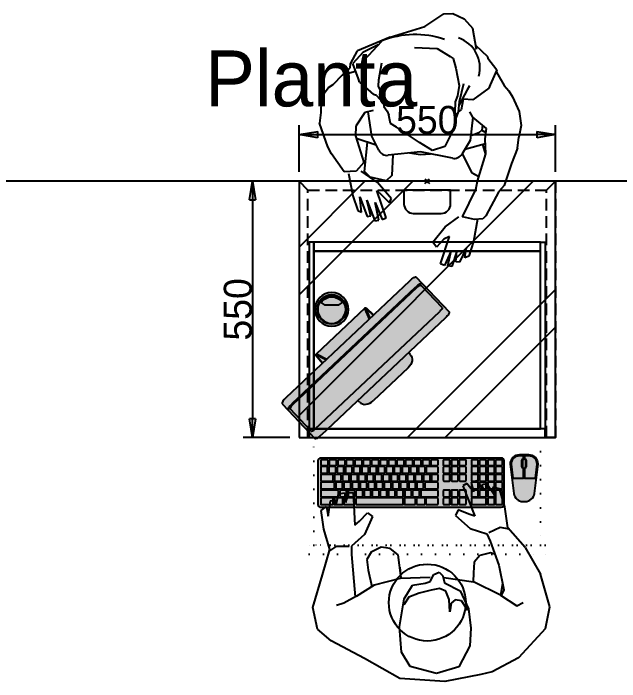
# Model space of a CAD drawing. Header units: millimetres. Extents: x -61063 to 17762, y -100319 to 2880.
# Drawn here: x -1120 to 180, y -50505 to -49071 of the extents above; entities that cross this region are included whole.
import ezdxf

# ---------------------------------------------------------------- set-up
doc = ezdxf.new("R2010")
doc.units = ezdxf.units.MM
doc.header["$PDMODE"] = 35
doc.header["$PDSIZE"] = 5
doc.linetypes.add('Discontinua JB', pattern=[0.75, 0.5, -0.25])
doc.linetypes.add('Puntets JB', pattern=[3, 0, -3])
doc.layers.add('1001 concep color Blau Fosc', color=7, linetype='Continuous', true_color=0x003e84)
for name, color, linetype in [('Arturo', 8, 'Continuous'), ('Clotilde', 8, 'Continuous'), ('Cotas bloques dinámicos PM espacio', 10, 'Continuous'), ('Imac JB', 8, 'Continuous'), ('Impresora Tiket JB', 8, 'Continuous'), ('Linea Capa Color 0000 JB', 7, 'Continuous'), ('Linea Capa Color 0008 Gris JB', 8, 'Continuous'), ('Linea Capa Color 0012 Vermell JB', 12, 'Continuous'), ('Linea Capa Color 0140 Blau Vidre JB', 140, 'Continuous'), ('Linea Capa Color 0202 Lila Parets JB', 202, 'Continuous'), ('Linea Capa Color 0252 Gris Parets JB', 252, 'Continuous'), ('Linea Capa Color 0253 Gris Clar JB', 253, 'Continuous')]:
    doc.layers.add(name, color=color, linetype=linetype)
doc.styles.add('Jordi Ava', font='Avant Garde MEdium BT.ttf')
doc.dimstyles.new('Jordi Ava 2015', dxfattribs={"dimtxt": 60, "dimasz": 40, "dimexe": 20, "dimexo": 20, "dimgap": 0.09, "dimtad": 1, "dimdec": 0, "dimzin": 0, "dimdsep": 46, "dimtxsty": 'Jordi Ava', "dimblk": 'CLOSED', "dimcen": 1.5, "dimclrd": 7, "dimclre": 7, "dimclrt": 256, "dimadec": 0, "dimazin": 0, "dimtfac": 0.05, "dimtdec": 0, "dimtofl": 0, "dimtmove": 0, "dimatfit": 3, "dimldrblk": 'CLOSED', "dimfxl": 90, "dimtolj": 1, "dimtzin": 0, "dimlwd": -1, "dimlwe": -1, "dimarcsym": 0})

# ---------------------------------------------------------------- blocks, each defined once
blk = doc.blocks.new('PM202309291349')
at = {"layer": 'Linea Capa Color 0012 Vermell JB', "ltscale": 50}
blk.add_point((2187.8, -5066.4), dxfattribs=at)
at = {"layer": 'Linea Capa Color 0202 Lila Parets JB', "ltscale": 10}
blk.add_line((7207.8, -5066.4), (639.3, -5066.4), dxfattribs=at)
at = {"layer": '1001 concep color Blau Fosc', "ltscale": 10, "insert": (1711.2, -4785.9), "char_height": 120, "width": 2264.786, "attachment_point": 1, "style": 'Jordi Ava'}
blk.add_mtext('Planta', dxfattribs=at)
blk = doc.blocks.new('_Closed')
at = {"color": 0, "linetype": 'ByBlock', "lineweight": -2}
for p, q in [((-1, 0.167), (0, 0)), ((-1, 0.167), (-1, -0.167)), ((0, 0), (-1, -0.167)), ((0, 0), (-1, 0))]:
    blk.add_line(p, q, dxfattribs=at)
blk = doc.blocks.new('*D4041')
at = {"layer": 'Cotas bloques dinámicos PM espacio', "color": 7, "ltscale": 10, "transparency": 16777216}
for p, q in [((0, 20), (0, 120)), ((550, 20), (550, 120)), ((40, 100), (510, 100))]:
    blk.add_line(p, q, dxfattribs=at)
at = {"layer": 'Defpoints', "color": 0, "ltscale": 10, "transparency": 16777216}
for p in [(550, 100), (0, 0), (550, 0)]:
    blk.add_point(p, dxfattribs=at)
at = {"layer": 'Cotas bloques dinámicos PM espacio', "color": 7, "ltscale": 10, "transparency": 16777216, "xscale": 40, "yscale": 40, "zscale": 40, "rotation": 180}
blk.add_blockref('_Closed', (0, 100), dxfattribs=at)
at = {"layer": 'Cotas bloques dinámicos PM espacio', "color": 7, "ltscale": 10, "transparency": 16777216, "xscale": 40, "yscale": 40, "zscale": 40}
blk.add_blockref('_Closed', (550, 100), dxfattribs=at)
at = {"layer": 'Cotas bloques dinámicos PM espacio', "ltscale": 10, "transparency": 16777216, "insert": (275, 131.2), "char_height": 60, "attachment_point": 5, "style": 'Jordi Ava'}
blk.add_mtext('\\A1;550', dxfattribs=at)
blk = doc.blocks.new('*D4042')
at = {"layer": 'Cotas bloques dinámicos PM espacio', "color": 7, "ltscale": 50, "transparency": 16777216}
for p, q in [((-20, 0), (-119.8, 0)), ((-99.8, -40), (-99.8, -510)), ((-20, -550), (-119.8, -550))]:
    blk.add_line(p, q, dxfattribs=at)
at = {"layer": 'Defpoints', "color": 0, "ltscale": 50, "transparency": 16777216}
for p in [(0, 0), (-99.8, -550), (0, -550)]:
    blk.add_point(p, dxfattribs=at)
at = {"layer": 'Cotas bloques dinámicos PM espacio', "color": 7, "ltscale": 50, "transparency": 16777216, "xscale": 40, "yscale": 40, "zscale": 40}
for p, rotation in [((-99.8, 0), 90), ((-99.8, -550), 270)]:
    blk.add_blockref('_Closed', p, dxfattribs=dict(at, rotation=rotation))
at = {"layer": 'Cotas bloques dinámicos PM espacio', "ltscale": 50, "transparency": 16777216, "insert": (-131, -275), "char_height": 60, "attachment_point": 5, "rotation": 90, "style": 'Jordi Ava'}
blk.add_mtext('\\A1;550', dxfattribs=at)
blk = doc.blocks.new('PM202401301634')
at = {"layer": 'Linea Capa Color 0000 JB', "ltscale": 10}
h = blk.add_hatch(color=256, dxfattribs=at)
h.dxf.hatch_style = 1
h.set_gradient(color1=(255, 255, 255), tint=1)
edge = h.paths.add_edge_path()
edge.add_arc((0, 0), 36, 0, 360)
at = {"layer": 'Linea Capa Color 0000 JB'}
blk.add_circle((0, 0), 30, dxfattribs=at)
at = {"layer": 'Linea Capa Color 0140 Blau Vidre JB', "ltscale": 10}
blk.add_circle((0, 0), 31, dxfattribs=at)
at = {"layer": 'Linea Capa Color 0253 Gris Clar JB'}
blk.add_lwpolyline([(-22.7, 14.6), (-14, 9), (14, 9), (22.7, 14.6, 0.545951)], format="xyb", close=True, dxfattribs=at)
blk.add_circle((0, 0), 36, dxfattribs=at)
blk = doc.blocks.new('PM202401301730')
at = {"layer": 'Linea Capa Color 0252 Gris Parets JB', "ltscale": 10}
h = blk.add_hatch(color=256, dxfattribs=at)
h.dxf.hatch_style = 1
h.set_gradient(color1=(255, 255, 255), tint=1)
edge = h.paths.add_edge_path()
edge.add_line((197.9, 27.2), (197.9, 111.1))
edge.add_line((197.9, 111.1), (197.9, 129.7))
edge.add_ellipse((182.3, 129.7), major_axis=(15.6, 0), ratio=0.260994, start_angle=360, end_angle=450)
edge.add_line((182.3, 133.7), (75.6, 133.7))
edge.add_line((75.6, 133.7), (74.4, 155))
edge.add_arc((72.2, 154.9), 2.12, 3.2326, 93.8219)
edge.add_line((72.1, 157), (-72.4, 157))
edge.add_arc((-72.2, 154.9), 2.12, 93.8219, 176.7674)
edge.add_line((-74.4, 155), (-75.6, 133.7))
edge.add_line((-75.6, 133.7), (-182.3, 133.7))
edge.add_ellipse((-182.3, 129.7), major_axis=(-15.6, 0), ratio=0.260994, start_angle=-90, end_angle=0)
edge.add_line((-197.9, 129.7), (-197.9, 111.1))
edge.add_line((-197.9, 111.1), (-197.9, 27.2))
edge.add_ellipse((-183.4, 27.2), major_axis=(-14.5, 0), ratio=0.280083, start_angle=0, end_angle=90.0021)
edge.add_line((-183.4, 23.1), (-74.8, 23.1))
edge.add_line((-74.8, 23.1), (-74.8, 18))
edge.add_ellipse((-51.4, 18), major_axis=(-23.4, 0), ratio=0.769865, start_angle=0, end_angle=90)
edge.add_line((-51.4, 0), (51.4, 0))
edge.add_ellipse((51.4, 18), major_axis=(23.4, 0), ratio=0.769865, start_angle=270, end_angle=360)
edge.add_line((74.8, 18), (74.8, 23.1))
edge.add_line((74.8, 23.1), (183, 23.1))
edge.add_ellipse((183.4, 27.2), major_axis=(14.5, 0), ratio=0.280083, start_angle=268.2724, end_angle=360)
at = {"layer": 'Imac JB'}
for p, q in [((-75.6, 133.7), (-74.4, 155)), ((-73.7, 151.8), (-74.7, 133.7)), ((-72.1, 157), (72.1, 157)), ((-65.3, 133.7), (-71.7, 152.1)), ((-70.2, 155.6), (-62.7, 133.7)), ((70.2, 155.6), (62.7, 133.7)), ((65.3, 133.7), (71.7, 152.1)), ((73.7, 151.8), (74.7, 133.7)), ((75.6, 133.7), (74.4, 155)), ((-197.9, 129.7), (-197.9, 111.1)), ((182.3, 133.7), (-182.3, 133.7)), ((197.9, 129.7), (197.9, 111.1)), ((182.3, 115.2), (-182.3, 115.2)), ((-197.9, 111.1), (-197.9, 27.2)), ((-193.1, 44.3), (-193.1, 109.9)), ((-183.4, 112.6), (183.4, 112.6)), ((193.1, 44.3), (193.1, 109.9)), ((197.9, 111.1), (197.9, 27.2)), ((184.1, 41.7), (-184.1, 41.7)), ((-183.4, 23.1), (183, 23.1)), ((-74.8, 18), (-74.8, 23.1)), ((74.8, 18), (74.8, 23.1)), ((-51.4, 0), (51.4, 0))]:
    blk.add_line(p, q, dxfattribs=at)
for centre, radius, start, end in [((-72.2, 154.9), 2.12, 19.0624, 176.7674), ((-72.7, 151.8), 1.06, 19.0624, 176.7674), ((72.2, 154.9), 2.12, 3.2326, 160.9376), ((72.7, 151.8), 1.06, 3.2326, 160.9376)]:
    blk.add_arc(centre, radius, start, end, dxfattribs=at)
for centre, major_axis, ratio, start_param, end_param in [((-182.3, 129.7), (-15.6, 0), 0.260994, 4.712389, 6.283185), ((-182.3, 111.1), (-15.6, 0), 0.260994, 4.712389, 6.283185), ((-183.4, 109.9), (-9.68, 0), 0.280083, 4.712389, 6.283185), ((-184.1, 44.3), (-9.02, 0), 0.29004, 0, 1.570796), ((-183.4, 27.2), (-14.5, 0), 0.280083, 0, 1.570832), ((-51.4, 18), (-23.4, 0), 0.769865, 0, 1.570796)]:
    blk.add_ellipse(centre, major_axis=major_axis, ratio=ratio, start_param=start_param, end_param=end_param, dxfattribs=at)
at = {"layer": 'Imac JB', "extrusion": (0, 0, -1)}
for centre, major_axis, ratio, start_param, end_param in [((182.3, 129.7), (15.6, 0), 0.260994, 4.712389, 6.283185), ((182.3, 111.1), (15.6, 0), 0.260994, 4.712389, 6.283185), ((183.4, 109.9), (9.68, 0), 0.280083, 4.712389, 6.283185), ((184.1, 44.3), (9.02, 0), 0.29004, 0, 1.570796), ((51.4, 18), (23.4, 0), 0.769865, 0, 1.570796), ((183.4, 27.2), (14.5, 0), 0.280083, 0, 1.600948)]:
    blk.add_ellipse(centre, major_axis=major_axis, ratio=ratio, start_param=start_param, end_param=end_param, dxfattribs=at)
blk = doc.blocks.new('PM202401301635')
at = {"layer": 'Linea Capa Color 0008 Gris JB', "ltscale": 10}
h = blk.add_hatch(color=256, dxfattribs=at)
h.set_gradient(color1=(255, 255, 255), tint=1)
edge = h.paths.add_edge_path()
edge.add_arc((157.1, 99.4), 6.02, 0.2651, 90.2627)
edge.add_line((157.1, 105.4), (-229.9, 105.4))
edge.add_arc((-229.9, 99.4), 6.06, 89.9111, 174.6784)
edge.add_line((-236, 99.9), (-236, 6))
edge.add_arc((-229.9, 6), 6.02, 180.2651, 270.2627)
edge.add_line((-229.9, 0), (157.1, 0))
edge.add_arc((157.1, 6), 6.02, 269.7373, 359.7349)
edge.add_line((163.1, 6), (163.1, 99.5))
edge = h.paths.add_edge_path()
edge.add_line((203.6, 12.2), (208.3, 12.2))
edge.add_arc((208.3, 32.2), 20, 270, 352.875)
edge.add_line((228.1, 29.7), (236, 92.2))
edge.add_arc((216, 92.2), 20, 0, 90)
edge.add_line((216, 112.2), (196, 112.2))
edge.add_arc((196, 92.2), 20, 90, 180)
edge.add_line((176, 92.2), (183.8, 29.7))
edge.add_arc((203.6, 32.2), 20, 187.125, 270)
at = {"layer": 'Impresora Tiket JB'}
for points in [[(163.1, 99.5, 0.414201), (157.1, 105.4), (-229.9, 105.4, 0.38771), (-236, 99.9), (-236, 6, 0.414201), (-229.9, 0), (157.1, 0, 0.414201), (163.1, 6)], [(-214.2, 100.3, 0.450069), (-215.4, 101.5), (-228.7, 101.5, 0.45007), (-229.9, 100.3), (-229.9, 91, 0.411174), (-228.7, 89.5), (-215.4, 89.5, 0.411173), (-214.2, 91)], [(-196, 100.3, 0.450069), (-197.3, 101.5), (-210.6, 101.5, 0.45007), (-211.8, 100.3), (-211.8, 91, 0.411174), (-210.6, 89.5), (-197.3, 89.5, 0.411173), (-196, 91)], [(-177.9, 100.3, 0.450069), (-179.1, 101.5), (-192.4, 101.5, 0.45007), (-193.6, 100.3), (-193.6, 91, 0.411174), (-192.4, 89.5), (-179.1, 89.5, 0.411173), (-177.9, 91)], [(-159.8, 100.3, 0.450069), (-161, 101.5), (-174.3, 101.5, 0.45007), (-175.5, 100.3), (-175.5, 91, 0.411174), (-174.3, 89.5), (-161, 89.5, 0.411173), (-159.8, 91)], [(-141.6, 100.3, 0.450069), (-142.8, 101.5), (-156.1, 101.5, 0.45007), (-157.3, 100.3), (-157.3, 91, 0.411174), (-156.1, 89.5), (-142.8, 89.5, 0.411173), (-141.6, 91)], [(-123.5, 100.3, 0.450069), (-124.7, 101.5), (-138, 101.5, 0.45007), (-139.2, 100.3), (-139.2, 91, 0.411174), (-138, 89.5), (-124.7, 89.5, 0.411173), (-123.5, 91)], [(-105.3, 100.3, 0.450069), (-106.6, 101.5), (-119.9, 101.5, 0.45007), (-121.1, 100.3), (-121.1, 91, 0.411174), (-119.9, 89.5), (-106.6, 89.5, 0.411173), (-105.3, 91)], [(-87.2, 100.3, 0.450069), (-88.4, 101.5), (-101.7, 101.5, 0.45007), (-102.9, 100.3), (-102.9, 91, 0.411174), (-101.7, 89.5), (-88.4, 89.5, 0.411173), (-87.2, 91)], [(-69.1, 100.3, 0.450069), (-70.3, 101.5), (-83.6, 101.5, 0.45007), (-84.8, 100.3), (-84.8, 91, 0.411174), (-83.6, 89.5), (-70.3, 89.5, 0.411173), (-69.1, 91)], [(-50.9, 100.3, 0.450069), (-52.1, 101.5), (-65.4, 101.5, 0.45007), (-66.7, 100.3), (-66.7, 91, 0.411174), (-65.4, 89.5), (-52.1, 89.5, 0.411173), (-50.9, 91)], [(-32.8, 100.3, 0.450069), (-34, 101.5), (-47.3, 101.5, 0.45007), (-48.5, 100.3), (-48.5, 91, 0.411174), (-47.3, 89.5), (-34, 89.5, 0.411173), (-32.8, 91)], [(-14.7, 100.3, 0.450069), (-15.9, 101.5), (-29.2, 101.5, 0.45007), (-30.4, 100.3), (-30.4, 91, 0.411174), (-29.2, 89.5), (-15.9, 89.5, 0.411173), (-14.7, 91)], [(3.5, 100.3, 0.450069), (2.3, 101.5), (-11, 101.5, 0.45007), (-12.2, 100.3), (-12.2, 91, 0.411174), (-11, 89.5), (2.3, 89.5, 0.411173), (3.5, 91)], [(21.6, 100.3, 0.450069), (20.4, 101.5), (7.1, 101.5, 0.45007), (5.9, 100.3), (5.9, 91, 0.411174), (7.1, 89.5), (20.4, 89.5, 0.411173), (21.6, 91)], [(47, 100.3, 0.450069), (45.8, 101.5), (33.7, 101.5, 0.45007), (32.5, 100.3), (32.5, 91, 0.411174), (33.7, 89.5), (45.8, 89.5, 0.411173), (47, 91)], [(64.6, 100.3, 0.450069), (63.3, 101.5), (51.3, 101.5, 0.45007), (50, 100.3), (50, 91, 0.411174), (51.3, 89.5), (63.3, 89.5, 0.411173), (64.6, 91)], [(81.5, 100.3, 0.450069), (80.3, 101.5), (68.2, 101.5, 0.45007), (67, 100.3), (67, 91, 0.411174), (68.2, 89.5), (80.3, 89.5, 0.411173), (81.5, 91)], [(107.5, 100.3, 0.450069), (106.3, 101.5), (94.2, 101.5, 0.45007), (93, 100.3), (93, 91, 0.411174), (94.2, 89.5), (106.3, 89.5, 0.411173), (107.5, 91)], [(125, 100.3, 0.450069), (123.8, 101.5), (111.7, 101.5, 0.45007), (110.5, 100.3), (110.5, 91, 0.411174), (111.7, 89.5), (123.8, 89.5, 0.411173), (125, 91)], [(142.6, 100.3, 0.450069), (141.3, 101.5), (129.3, 101.5, 0.45007), (128, 100.3), (128, 91, 0.411174), (129.3, 89.5), (141.3, 89.5, 0.411173), (142.6, 91)], [(159.5, 100.3, 0.450069), (158.3, 101.5), (146.2, 101.5, 0.45007), (145, 100.3), (145, 91, 0.411174), (146.2, 89.5), (158.3, 89.5, 0.411173), (159.5, 91)], [(203.6, 12.2), (208.3, 12.2, 0.378242), (228.1, 29.7), (236, 92.2, 0.414214), (216, 112.2), (196, 112.2, 0.414214), (176, 92.2), (183.8, 29.7, 0.378242)], [(201.5, 100.2, -0.350001), (205, 104.6), (205, 110.2), (196, 110.2, 0.412242), (178, 92.3), (181.7, 62.2), (205, 62.2), (205, 82.8, -0.350001), (201.5, 87.2)], [(209.5, 100.2, 1), (202.5, 100.2), (202.5, 87.2, 1), (209.5, 87.2)], [(234, 92.3, 0.412242), (216, 110.2), (207, 110.2), (207, 104.6, -0.350001), (210.5, 100.2), (210.5, 87.2, -0.350001), (207, 82.8), (207, 62.2), (230.2, 62.2)], [(-215.4, 85.9, 0.414201), (-216.6, 87.1), (-228.7, 87.1, 0.414201), (-229.9, 85.9), (-229.9, 74, 0.414188), (-228.7, 72.8), (-216.6, 72.8, 0.414201), (-215.4, 74)], [(-197.9, 85.9, 0.414201), (-199.1, 87.1), (-211.2, 87.1, 0.414201), (-212.4, 85.9), (-212.4, 74, 0.414188), (-211.2, 72.8), (-199.1, 72.8, 0.414201), (-197.9, 74)], [(-180.3, 85.9, 0.414201), (-181.5, 87.1), (-193.6, 87.1, 0.414201), (-194.8, 85.9), (-194.8, 74, 0.414188), (-193.6, 72.8), (-181.5, 72.8, 0.414201), (-180.3, 74)], [(-162.8, 85.9, 0.414201), (-164, 87.1), (-176.1, 87.1, 0.414201), (-177.3, 85.9), (-177.3, 74, 0.414188), (-176.1, 72.8), (-164, 72.8, 0.414201), (-162.8, 74)], [(-145.3, 85.9, 0.414201), (-146.5, 87.1), (-158.6, 87.1, 0.414201), (-159.8, 85.9), (-159.8, 74, 0.414188), (-158.6, 72.8), (-146.5, 72.8, 0.414201), (-145.3, 74)], [(-127.7, 85.9, 0.414201), (-128.9, 87.1), (-141, 87.1, 0.414201), (-142.2, 85.9), (-142.2, 74, 0.414188), (-141, 72.8), (-128.9, 72.8, 0.414201), (-127.7, 74)], [(-110.2, 85.9, 0.414201), (-111.4, 87.1), (-123.5, 87.1, 0.414201), (-124.7, 85.9), (-124.7, 74, 0.414188), (-123.5, 72.8), (-111.4, 72.8, 0.414201), (-110.2, 74)], [(-92.7, 85.9, 0.414201), (-93.9, 87.1), (-106, 87.1, 0.414201), (-107.2, 85.9), (-107.2, 74, 0.414188), (-106, 72.8), (-93.9, 72.8, 0.414201), (-92.7, 74)], [(-75.1, 85.9, 0.414201), (-76.3, 87.1), (-88.4, 87.1, 0.414201), (-89.6, 85.9), (-89.6, 74, 0.414188), (-88.4, 72.8), (-76.3, 72.8, 0.414201), (-75.1, 74)], [(-58.2, 85.9, 0.414201), (-59.4, 87.1), (-71.5, 87.1, 0.414201), (-72.7, 85.9), (-72.7, 74, 0.414188), (-71.5, 72.8), (-59.4, 72.8, 0.414201), (-58.2, 74)], [(-40.7, 85.9, 0.414201), (-41.9, 87.1), (-54, 87.1, 0.414201), (-55.2, 85.9), (-55.2, 74, 0.414188), (-54, 72.8), (-41.9, 72.8, 0.414201), (-40.7, 74)], [(-23.1, 85.9, 0.414201), (-24.3, 87.1), (-36.4, 87.1, 0.414201), (-37.6, 85.9), (-37.6, 74, 0.414188), (-36.4, 72.8), (-24.3, 72.8, 0.414201), (-23.1, 74)], [(-6.2, 85.9, 0.414201), (-7.4, 87.1), (-19.5, 87.1, 0.414201), (-20.7, 85.9), (-20.7, 74, 0.414188), (-19.5, 72.8), (-7.4, 72.8, 0.414201), (-6.2, 74)], [(21.6, 85.9, 0.414201), (20.4, 87.1), (-2.6, 87.1, 0.414201), (-3.8, 85.9), (-3.8, 74, 0.414188), (-2.6, 72.8), (20.4, 72.8, 0.414201), (21.6, 74)], [(47, 85.9, 0.414201), (45.8, 87.1), (33.7, 87.1, 0.414201), (32.5, 85.9), (32.5, 74, 0.414188), (33.7, 72.8), (45.8, 72.8, 0.414201), (47, 74)], [(64.6, 85.9, 0.414201), (63.3, 87.1), (51.3, 87.1, 0.414201), (50, 85.9), (50, 74, 0.414188), (51.3, 72.8), (63.3, 72.8, 0.414201), (64.6, 74)], [(81.5, 85.9, 0.414201), (80.3, 87.1), (68.2, 87.1, 0.414201), (67, 85.9), (67, 74, 0.414188), (68.2, 72.8), (80.3, 72.8, 0.414201), (81.5, 74)], [(107.5, 85.9, 0.414201), (106.3, 87.1), (94.2, 87.1, 0.414201), (93, 85.9), (93, 74, 0.414188), (94.2, 72.8), (106.3, 72.8, 0.414201), (107.5, 74)], [(125, 85.9, 0.414201), (123.8, 87.1), (111.7, 87.1, 0.414201), (110.5, 85.9), (110.5, 74, 0.414188), (111.7, 72.8), (123.8, 72.8, 0.414201), (125, 74)], [(142.6, 85.9, 0.414201), (141.3, 87.1), (129.3, 87.1, 0.414201), (128, 85.9), (128, 74, 0.414188), (129.3, 72.8), (141.3, 72.8, 0.414201), (142.6, 74)], [(159.5, 85.9, 0.414201), (158.3, 87.1), (146.2, 87.1, 0.414201), (145, 85.9), (145, 74, 0.414188), (146.2, 72.8), (158.3, 72.8, 0.414201), (159.5, 74)], [(-203.8, 69.2, 0.414201), (-205.1, 70.4), (-228.7, 70.4, 0.414201), (-229.9, 69.2), (-229.9, 57.2, 0.414188), (-228.7, 56), (-205.1, 56, 0.414201), (-203.8, 57.2)], [(-186.3, 69.2, 0.414201), (-187.5, 70.4), (-199.6, 70.4, 0.414201), (-200.8, 69.2), (-200.8, 57.2, 0.414188), (-199.6, 56), (-187.5, 56, 0.414201), (-186.3, 57.2)], [(-168.8, 69.2, 0.414201), (-170, 70.4), (-182.1, 70.4, 0.414201), (-183.3, 69.2), (-183.3, 57.2, 0.414188), (-182.1, 56), (-170, 56, 0.414201), (-168.8, 57.2)], [(-151.2, 69.2, 0.414201), (-152.5, 70.4), (-164.5, 70.4, 0.414201), (-165.8, 69.2), (-165.8, 57.2, 0.414188), (-164.5, 56), (-152.5, 56, 0.414201), (-151.2, 57.2)], [(-134.3, 69.2, 0.414201), (-135.5, 70.4), (-147.6, 70.4, 0.414201), (-148.8, 69.2), (-148.8, 57.2, 0.414188), (-147.6, 56), (-135.5, 56, 0.414201), (-134.3, 57.2)], [(-116.8, 69.2, 0.414201), (-118, 70.4), (-130.1, 70.4, 0.414201), (-131.3, 69.2), (-131.3, 57.2, 0.414188), (-130.1, 56), (-118, 56, 0.414201), (-116.8, 57.2)], [(-99.2, 69.2, 0.414201), (-100.5, 70.4), (-112.5, 70.4, 0.414201), (-113.8, 69.2), (-113.8, 57.2, 0.414188), (-112.5, 56), (-100.5, 56, 0.414201), (-99.2, 57.2)], [(-82.3, 69.2, 0.414201), (-83.5, 70.4), (-95.6, 70.4, 0.414201), (-96.8, 69.2), (-96.8, 57.2, 0.414188), (-95.6, 56), (-83.5, 56, 0.414201), (-82.3, 57.2)], [(-64.8, 69.2, 0.414201), (-66, 70.4), (-78.1, 70.4, 0.414201), (-79.3, 69.2), (-79.3, 57.2, 0.414188), (-78.1, 56), (-66, 56, 0.414201), (-64.8, 57.2)], [(-47.2, 69.2, 0.414201), (-48.5, 70.4), (-60.5, 70.4, 0.414201), (-61.8, 69.2), (-61.8, 57.2, 0.414188), (-60.5, 56), (-48.5, 56, 0.414201), (-47.2, 57.2)], [(-29.7, 69.2, 0.414201), (-30.9, 70.4), (-43, 70.4, 0.414201), (-44.2, 69.2), (-44.2, 57.2, 0.414188), (-43, 56), (-30.9, 56, 0.414201), (-29.7, 57.2)], [(-12.8, 69.2, 0.414201), (-14, 70.4), (-26.1, 70.4, 0.414201), (-27.3, 69.2), (-27.3, 57.2, 0.414188), (-26.1, 56), (-14, 56, 0.414201), (-12.8, 57.2)], [(4.8, 69.2, 0.414201), (3.5, 70.4), (-8.5, 70.4, 0.414201), (-9.8, 69.2), (-9.8, 57.2, 0.414188), (-8.5, 56), (3.5, 56, 0.414201), (4.8, 57.2)], [(21.7, 69.2, 0.414201), (20.5, 70.4), (8.4, 70.4, 0.414201), (7.2, 69.2), (7.2, 57.2, 0.414188), (8.4, 56), (20.5, 56, 0.414201), (21.7, 57.2)], [(47, 69.2, 0.414201), (45.8, 70.4), (33.7, 70.4, 0.414201), (32.5, 69.2), (32.5, 57.2, 0.414188), (33.7, 56), (45.8, 56, 0.414201), (47, 57.2)], [(64.6, 69.2, 0.414201), (63.3, 70.4), (51.3, 70.4, 0.414201), (50, 69.2), (50, 57.2, 0.414188), (51.3, 56), (63.3, 56, 0.414201), (64.6, 57.2)], [(81.5, 69.2, 0.414201), (80.2, 70.4), (68.2, 70.4, 0.414201), (66.9, 69.2), (66.9, 57.2, 0.414188), (68.2, 56), (80.2, 56, 0.414201), (81.5, 57.2)], [(107.5, 69.2, 0.414201), (106.3, 70.4), (94.2, 70.4, 0.414201), (93, 69.2), (93, 57.2, 0.414188), (94.2, 56), (106.3, 56, 0.414201), (107.5, 57.2)], [(125, 69.2, 0.414201), (123.8, 70.4), (111.7, 70.4, 0.414201), (110.5, 69.2), (110.5, 57.2, 0.414188), (111.7, 56), (123.8, 56, 0.414201), (125, 57.2)], [(142.6, 69.2, 0.414201), (141.3, 70.4), (129.3, 70.4, 0.414201), (128, 69.2), (128, 57.2, 0.414188), (129.3, 56), (141.3, 56, 0.414201), (142.6, 57.2)], [(159.5, 69.2, 0.414201), (158.3, 70.4), (146.2, 70.4, 0.414201), (145, 69.2), (145, 57.2, 0.414188), (146.2, 56), (158.3, 56, 0.414201), (159.5, 57.2)], [(-200.9, 52.4, 0.414201), (-202.1, 53.6), (-228.7, 53.6, 0.414201), (-229.9, 52.4), (-229.9, 40.4, 0.414188), (-228.7, 39.2), (-202.1, 39.2, 0.414201), (-200.9, 40.4)], [(-183.3, 52.4, 0.414201), (-184.6, 53.6), (-196.7, 53.6, 0.414201), (-197.9, 52.4), (-197.9, 40.4, 0.414188), (-196.7, 39.2), (-184.6, 39.2, 0.414201), (-183.3, 40.4)], [(-165.8, 52.4, 0.414201), (-167, 53.6), (-179.1, 53.6, 0.414201), (-180.3, 52.4), (-180.3, 40.4, 0.414188), (-179.1, 39.2), (-167, 39.2, 0.414201), (-165.8, 40.4)], [(-148.3, 52.4, 0.414201), (-149.5, 53.6), (-161.6, 53.6, 0.414201), (-162.8, 52.4), (-162.8, 40.4, 0.414188), (-161.6, 39.2), (-149.5, 39.2, 0.414201), (-148.3, 40.4)], [(-131.3, 52.4, 0.414201), (-132.6, 53.6), (-144.7, 53.6, 0.414201), (-145.9, 52.4), (-145.9, 40.4, 0.414188), (-144.7, 39.2), (-132.6, 39.2, 0.414201), (-131.3, 40.4)], [(-113.8, 52.4, 0.414201), (-115, 53.6), (-127.1, 53.6, 0.414201), (-128.3, 52.4), (-128.3, 40.4, 0.414188), (-127.1, 39.2), (-115, 39.2, 0.414201), (-113.8, 40.4)], [(-96.9, 52.4, 0.414201), (-98.1, 53.6), (-110.2, 53.6, 0.414201), (-111.4, 52.4), (-111.4, 40.4, 0.414188), (-110.2, 39.2), (-98.1, 39.2, 0.414201), (-96.9, 40.4)], [(-79.3, 52.4, 0.414201), (-80.6, 53.6), (-92.7, 53.6, 0.414201), (-93.9, 52.4), (-93.9, 40.4, 0.414188), (-92.7, 39.2), (-80.6, 39.2, 0.414201), (-79.3, 40.4)], [(-61.8, 52.4, 0.414201), (-63, 53.6), (-75.1, 53.6, 0.414201), (-76.3, 52.4), (-76.3, 40.4, 0.414188), (-75.1, 39.2), (-63, 39.2, 0.414201), (-61.8, 40.4)], [(-44.3, 52.4, 0.414201), (-45.5, 53.6), (-57.6, 53.6, 0.414201), (-58.8, 52.4), (-58.8, 40.4, 0.414188), (-57.6, 39.2), (-45.5, 39.2, 0.414201), (-44.3, 40.4)], [(-26.7, 52.4, 0.414201), (-28, 53.6), (-40, 53.6, 0.414201), (-41.3, 52.4), (-41.3, 40.4, 0.414188), (-40, 39.2), (-28, 39.2, 0.414201), (-26.7, 40.4)], [(-9.8, 52.4, 0.414201), (-11, 53.6), (-23.1, 53.6, 0.414201), (-24.3, 52.4), (-24.3, 40.4, 0.414188), (-23.1, 39.2), (-11, 39.2, 0.414201), (-9.8, 40.4)], [(21.6, 52.4, 0.414201), (20.4, 53.6), (-5.6, 53.6, 0.414201), (-6.8, 52.4), (-6.8, 40.4, 0.414188), (-5.6, 39.2), (20.4, 39.2, 0.414201), (21.6, 40.4)], [(107.5, 52.4, 0.414201), (106.3, 53.6), (94.2, 53.6, 0.414201), (93, 52.4), (93, 40.4, 0.414188), (94.2, 39.2), (106.3, 39.2, 0.414201), (107.5, 40.4)], [(125, 52.4, 0.414201), (123.8, 53.6), (111.7, 53.6, 0.414201), (110.5, 52.4), (110.5, 40.4, 0.414188), (111.7, 39.2), (123.8, 39.2, 0.414201), (125, 40.4)], [(142.6, 52.4, 0.414201), (141.3, 53.6), (129.3, 53.6, 0.414201), (128, 52.4), (128, 40.4, 0.414188), (129.3, 39.2), (141.3, 39.2, 0.414201), (142.6, 40.4)], [(159.5, 52.4, 0.414201), (158.3, 53.6), (146.2, 53.6, 0.414201), (145, 52.4), (145, 40.4, 0.414188), (146.2, 39.2), (158.3, 39.2, 0.414201), (159.5, 40.4)], [(-192.1, 35.6, 0.414201), (-193.3, 36.8), (-228.7, 36.8, 0.414201), (-229.9, 35.6), (-229.9, 23.6, 0.414188), (-228.7, 22.4), (-193.3, 22.4, 0.414201), (-192.1, 23.6)], [(-174.6, 35.6, 0.414201), (-175.8, 36.8), (-187.9, 36.8, 0.414201), (-189.1, 35.6), (-189.1, 23.6, 0.414188), (-187.9, 22.4), (-175.8, 22.4, 0.414201), (-174.6, 23.6)], [(-157, 35.6, 0.414201), (-158.3, 36.8), (-170.3, 36.8, 0.414201), (-171.6, 35.6), (-171.6, 23.6, 0.414188), (-170.3, 22.4), (-158.3, 22.4, 0.414201), (-157, 23.6)], [(-140.1, 35.6, 0.414201), (-141.3, 36.8), (-153.4, 36.8, 0.414201), (-154.6, 35.6), (-154.6, 23.6, 0.414188), (-153.4, 22.4), (-141.3, 22.4, 0.414201), (-140.1, 23.6)], [(-122.6, 35.6, 0.414201), (-123.8, 36.8), (-135.9, 36.8, 0.414201), (-137.1, 35.6), (-137.1, 23.6, 0.414188), (-135.9, 22.4), (-123.8, 22.4, 0.414201), (-122.6, 23.6)], [(-105, 35.6, 0.414201), (-106.3, 36.8), (-118.3, 36.8, 0.414201), (-119.6, 35.6), (-119.6, 23.6, 0.414188), (-118.3, 22.4), (-106.3, 22.4, 0.414201), (-105, 23.6)], [(-88.1, 35.6, 0.414201), (-89.3, 36.8), (-101.4, 36.8, 0.414201), (-102.6, 35.6), (-102.6, 23.6, 0.414188), (-101.4, 22.4), (-89.3, 22.4, 0.414201), (-88.1, 23.6)], [(-70.6, 35.6, 0.414201), (-71.8, 36.8), (-83.9, 36.8, 0.414201), (-85.1, 35.6), (-85.1, 23.6, 0.414188), (-83.9, 22.4), (-71.8, 22.4, 0.414201), (-70.6, 23.6)], [(-53, 35.6, 0.414201), (-54.3, 36.8), (-66.3, 36.8, 0.414201), (-67.6, 35.6), (-67.6, 23.6, 0.414188), (-66.3, 22.4), (-54.3, 22.4, 0.414201), (-53, 23.6)], [(-35.5, 35.6, 0.414201), (-36.7, 36.8), (-48.8, 36.8, 0.414201), (-50, 35.6), (-50, 23.6, 0.414188), (-48.8, 22.4), (-36.7, 22.4, 0.414201), (-35.5, 23.6)], [(-18.6, 35.6, 0.414201), (-19.8, 36.8), (-31.9, 36.8, 0.414201), (-33.1, 35.6), (-33.1, 23.6, 0.414188), (-31.9, 22.4), (-19.8, 22.4, 0.414201), (-18.6, 23.6)], [(21.6, 35.6, 0.414201), (20.4, 36.8), (-14.3, 36.8, 0.414201), (-15.6, 35.6), (-15.6, 23.6, 0.414188), (-14.3, 22.4), (20.4, 22.4, 0.414201), (21.6, 23.6)], [(47, 35.6, 0.414201), (45.8, 36.8), (33.7, 36.8, 0.414201), (32.5, 35.6), (32.5, 23.6, 0.414188), (33.7, 22.4), (45.8, 22.4, 0.414201), (47, 23.6)], [(64.6, 35.6, 0.414201), (63.3, 36.8), (51.3, 36.8, 0.414201), (50, 35.6), (50, 23.6, 0.414188), (51.3, 22.4), (63.3, 22.4, 0.414201), (64.6, 23.6)], [(81.5, 35.6, 0.414201), (80.3, 36.8), (68.2, 36.8, 0.414201), (67, 35.6), (67, 23.6, 0.414188), (68.2, 22.4), (80.3, 22.4, 0.414201), (81.5, 23.6)], [(107.5, 35.6, 0.414201), (106.3, 36.8), (94.2, 36.8, 0.414201), (93, 35.6), (93, 23.6, 0.414188), (94.2, 22.4), (106.3, 22.4, 0.414201), (107.5, 23.6)], [(125, 35.6, 0.414201), (123.8, 36.8), (111.7, 36.8, 0.414201), (110.5, 35.6), (110.5, 23.6, 0.414188), (111.7, 22.4), (123.8, 22.4, 0.414201), (125, 23.6)], [(142.6, 35.6, 0.414201), (141.3, 36.8), (129.3, 36.8, 0.414201), (128, 35.6), (128, 23.6, 0.414188), (129.3, 22.4), (141.3, 22.4, 0.414201), (142.6, 23.6)], [(159.5, 35.6, 0.414201), (158.3, 36.8), (146.2, 36.8, 0.414201), (145, 35.6), (145, 6.9, 0.414188), (146.2, 5.7), (158.3, 5.7, 0.414201), (159.5, 6.9)], [(-203.8, 18.8, 0.414201), (-205.1, 20), (-228.7, 20, 0.414201), (-229.9, 18.8), (-229.9, 6.9, 0.414188), (-228.7, 5.7), (-205.1, 5.7, 0.414201), (-203.8, 6.9)], [(-183, 18.8, 0.414201), (-184.3, 20), (-200.2, 20, 0.414201), (-201.4, 18.8), (-201.4, 6.9, 0.414188), (-200.2, 5.7), (-184.3, 5.7, 0.414201), (-183, 6.9)], [(-157.1, 18.8, 0.414201), (-158.3, 20), (-179.4, 20, 0.414201), (-180.6, 18.8), (-180.6, 6.9, 0.414188), (-179.4, 5.7), (-158.3, 5.7, 0.414201), (-157.1, 6.9)], [(-53, 18.8, 0.414201), (-54.3, 20), (-153.4, 20, 0.414201), (-154.6, 18.8), (-154.6, 6.9, 0.414188), (-153.4, 5.7), (-54.3, 5.7, 0.414201), (-53, 6.9)], [(-27.1, 18.8, 0.414201), (-28.3, 20), (-49.4, 20, 0.414201), (-50.6, 18.8), (-50.6, 6.9, 0.414188), (-49.4, 5.7), (-28.3, 5.7, 0.414201), (-27.1, 6.9)], [(-6.3, 18.8, 0.414201), (-7.5, 20), (-23.5, 20, 0.414201), (-24.7, 18.8), (-24.7, 6.9, 0.414188), (-23.5, 5.7), (-7.5, 5.7, 0.414201), (-6.3, 6.9)], [(21.6, 18.8, 0.414201), (20.4, 20), (-3.2, 20, 0.414201), (-4.4, 18.8), (-4.4, 6.9, 0.414188), (-3.2, 5.7), (20.4, 5.7, 0.414201), (21.6, 6.9)], [(47, 18.8, 0.414201), (45.8, 20), (33.7, 20, 0.414201), (32.5, 18.8), (32.5, 6.9, 0.414188), (33.7, 5.7), (45.8, 5.7, 0.414201), (47, 6.9)], [(64.6, 18.8, 0.414201), (63.3, 20), (51.3, 20, 0.414201), (50, 18.8), (50, 6.9, 0.414188), (51.3, 5.7), (63.3, 5.7, 0.414201), (64.6, 6.9)], [(81.5, 18.8, 0.414201), (80.3, 20), (68.2, 20, 0.414201), (67, 18.8), (67, 6.9, 0.414188), (68.2, 5.7), (80.3, 5.7, 0.414201), (81.5, 6.9)], [(125, 18.8, 0.414201), (123.8, 20), (94.2, 20, 0.414201), (93, 18.8), (93, 6.9, 0.414188), (94.2, 5.7), (123.8, 5.7, 0.414201), (125, 6.9)], [(142.6, 18.8, 0.414201), (141.3, 20), (129.3, 20, 0.414201), (128, 18.8), (128, 6.9, 0.414188), (129.3, 5.7), (141.3, 5.7, 0.414201), (142.6, 6.9)]]:
    blk.add_lwpolyline(points, format="xyb", close=True, dxfattribs=at)
blk = doc.blocks.new('PM202307281031')
at = {"layer": 'Arturo'}
for p, q in [((80.2, 161, 0), (67.6, 157.8, 0)), ((67.6, 157.8, 0), (73.1, 137.5, 0)), ((94.1, 141.6, 0), (80.2, 161, 0)), ((58.5, 154.8, 0), (50.1, 150.3, 0)), ((50.1, 150.3, 0), (75.9, 85.3, 0)), ((73.1, 137.5, 0), (58.5, 154.8, 0)), ((101.6, 154.5, 0), (90.3, 152.1, 0)), ((90.3, 152.1, 0), (94.1, 141.6, 0)), ((120, 126.7, 0), (101.6, 154.5, 0)), ((128.7, 143.9, 0), (114.5, 147.1, 0)), ((114.5, 147.1, 0), (120, 126.7, 0)), ((140.3, 105.3, 0), (128.7, 143.9, 0)), ((-221.6, 109.3, 0), (-217, 132.7, 0)), ((-217, 132.7, 0), (-204.2, 135.1, 0)), ((-204.2, 135.1, 0), (-200.7, 114.4, 0)), ((-200.7, 114.4, 0), (-194.6, 136.1, 0)), ((-194.6, 136.1, 0), (-185.2, 135.6, 0)), ((-185.2, 135.6, 0), (-181.5, 65.7, 0)), ((-238.8, 85, 0), (-233.7, 117.9, 0)), ((-233.7, 117.9, 0), (-222.5, 120.4, 0)), ((-222.5, 120.4, 0), (-221.6, 109.3, 0)), ((-253.9, 97, 0), (-242.3, 105.8, 0)), ((-242.3, 105.8, 0), (-238.8, 85, 0)), ((146.5, 60.3, 0), (140.3, 105.3, 0)), ((-248.5, 57.1, 0), (-253.9, 97, 0)), ((-171.5, 74.6, 0), (-154.6, 92.5, 0)), ((-154.6, 92.5, 0), (-144.1, 84, 0)), ((40.2, 98.5, 0), (34.2, 86.3, 0)), ((34.2, 86.3, 0), (65.3, 58.2, 0)), ((63.1, 89.2, 0), (40.2, 98.5, 0)), ((75.9, 85.3, 0), (63.1, 89.2, 0)), ((-181.5, 65.7, 0), (-171.5, 74.6, 0)), ((-144.1, 84, 0), (-160.6, 45.4, 0)), ((65.3, 58.2, 0), (101.6, 47.1, 0)), ((130.2, 60.6, 0), (105.8, 49.3, 0)), ((150.1, 56.9, 0), (130.2, 60.6, 0)), ((183.6, 17.5, 0), (146.5, 60.3, 0)), ((-235.3, 13.6, 0), (-248.5, 57.1, 0)), ((-160.6, 45.4, 0), (-189.1, 20.3, 0)), ((101.6, 47.1, 0), (108.4, 31, 0)), ((108.4, 31, 0), (126.8, -20, 0)), ((108.4, 31, 0), (126.8, -20, 0)), ((-237.2, 9, 0), (-220.6, 20.6, 0)), ((-220.6, 20.6, 0), (-193.8, 20.6, 0)), ((-189.1, 20.3, 0), (-188.5, 2.9, 0)), ((-125, 18.2, 0), (-146.4, 7.8, 0)), ((-105.7, 15.7, 0), (-125, 18.2, 0)), ((-88.9, 1.8, 0), (-105.7, 15.7, 0)), ((183.6, 17.5, 0), (216.3, -39.4, 0)), ((-251.3, -40.8, 0), (-235.3, 13.6, 0)), ((-188.5, 2.9, 0), (-180.8, -88.4, 0)), ((-146.4, 7.8, 0), (-155.8, -8.2, 0)), ((-82.2, -47.8, 0), (-88.9, 1.8, 0)), ((86.3, 0.3, 0), (74.1, -13.6, 0)), ((109.4, 6.5, 0), (86.3, 0.3, 0)), ((118.3, 3.5, 0), (109.4, 6.5, 0)), ((-155.8, -8.2, 0), (-152.9, -31.1, 0)), ((74.1, -13.6, 0), (72.6, -36.7, 0)), ((-85.4, -24.2, 0), (-83.3, -47.8, 0)), ((126.8, -20, 0), (137.8, -73.4, 0)), ((-271.4, -110.8, 0), (-251.3, -40.8, 0)), ((-152.9, -31.1, 0), (-145.1, -65.9, 0)), ((-20.4, -55.5, 0), (-12, -40.1, 0)), ((-12, -40.1, 0), (-1.1, -34.9, 0)), ((-1.1, -34.9, 0), (6.8, -43.3, 0)), ((72.6, -36.7, 0), (72.4, -55.9, 0)), ((236.8, -109.3, 0), (216.3, -39.4, 0)), ((-139.8, -62.5, 0), (-84.1, -47.8, 0)), ((-84.1, -47.8, 0), (-19.9, -46.2, 0)), ((-30.5, -58.5, 0), (-20.4, -55.5, 0)), ((6.8, -43.3, 0), (10.5, -58.4, 0)), ((9, -46.7, 0), (73.1, -56, 0)), ((130.7, -84.3, 0), (73.1, -56, 0)), ((-178.2, -87, 0), (-139.8, -62.5, 0)), ((-75.8, -92.6, 0), (-57.7, -63.2, 0)), ((-57.7, -63.2, 0), (-30.5, -58.5, 0)), ((-0.1, -70.4, 0), (-17.8, -74, 0)), ((13.7, -76, 0), (-0.1, -70.4, 0)), ((10.5, -58.4, 0), (44.3, -75.2, 0)), ((134.8, -58.5, 0), (130.9, -84.4, 0)), ((-43.4, -80.4, 0), (-66.1, -88.5, 0)), ((-17.8, -74, 0), (-43.4, -80.4, 0)), ((20.6, -93.8, 0), (13.7, -76, 0)), ((44.3, -75.2, 0), (62, -113.7, 0)), ((130.7, -84.3, 0), (165.5, -107.5, 0)), ((137.8, -73.4, 0), (132.2, -85, 0)), ((-178.2, -87, 0), (-205.4, -101.9, 0)), ((-85.8, -152.2, 0), (-75.8, -92.6, 0)), ((-66.1, -88.5, 0), (-76.6, -105.3, 0)), ((22.2, -120.2, 0), (20.6, -93.8, 0)), ((33.2, -94.6, 0), (24.8, -102, 0)), ((47.2, -97, 0), (33.2, -94.6, 0)), ((60.3, -117.6, 0), (47.2, -97, 0)), ((-261.6, -157.2, 0), (-271.4, -110.8, 0)), ((-205.4, -101.9, 0), (-221.2, -106.5, 0)), ((24.8, -102, 0), (22.2, -120.2, 0)), ((62, -113.7, 0), (67.4, -155.2, 0)), ((165.5, -107.5, 0), (179, -100.4, 0)), ((227.3, -155.8, 0), (236.8, -109.3, 0)), ((-232.4, -182.8, 0), (-261.6, -157.2, 0)), ((-81.7, -206.7, 0), (-85.8, -152.2, 0)), ((67.4, -155.2, 0), (65.1, -193, 0)), ((227.3, -155.8, 0), (169.5, -218.7, 0)), ((-160.7, -220.3, 0), (-232.4, -182.8, 0)), ((65.1, -193, 0), (41.1, -238.5, 0)), ((-63, -237.9, 0), (-81.7, -206.7, 0)), ((-85.5, -263.5, 0), (-160.7, -220.3, 0)), ((169.5, -218.7, 0), (112.6, -248.9, 0)), ((-6.6, -252.6, 0), (-63, -237.9, 0)), ((41.1, -238.5, 0), (-6.6, -252.6, 0)), ((88.5, -254.5, 0), (11.1, -270.1, 0)), ((112.6, -248.9, 0), (88.5, -254.5, 0)), ((11.1, -270.1, 0), (-85.5, -263.5, 0))]:
    blk.add_line(p, q, dxfattribs=at)
blk = doc.blocks.new('PM202307281034')
at = {"layer": 'Clotilde'}
for p, q in [((-69.2, 168.5, 0), (-58.4, 201.7, 0)), ((-58.4, 201.7, 0), (-49.6, 200.3, 0)), ((-89, 162, 0), (-75.1, 192.3, 0)), ((-75.1, 192.3, 0), (-67, 191.3, 0)), ((-67, 191.3, 0), (-69.2, 168.5, 0)), ((-49.6, 200.3, 0), (-57.2, 167.5, 0)), ((-57.2, 167.5, 0), (-43, 199, 0)), ((-34.1, 195.9, 0), (-53.7, 136.8, 0)), ((-43, 199, 0), (-34.1, 195.9, 0)), ((-105, 147.6, 0), (-94.8, 179.5, 0)), ((-94.8, 179.5, 0), (-86.7, 183, 0)), ((-86.7, 183, 0), (-89, 162, 0)), ((-41.6, 142.6, 0), (-25.9, 160.3, 0)), ((-25.9, 160.3, 0), (-18.1, 149.2, 0)), ((-113.8, 100.1, 0), (-105, 147.6, 0)), ((-18.1, 149.2, 0), (-44.5, 116.6, 0)), ((-53.7, 136.8, 0), (-41.6, 142.6, 0)), ((-44.5, 116.6, 0), (-73.3, 95.2, 0)), ((-125.1, 99.5, 0), (-107.2, 100.5, 0)), ((-107.2, 100.5, 0), (-81.6, 94.8, 0)), ((91.2, 100.4), (82.3, 97.2)), ((105.7, 64.3), (91.2, 100.4)), ((106.5, 103.2), (97.7, 101.7)), ((97.7, 101.7), (105.7, 64.3)), ((124, 59.4), (106.5, 103.2)), ((-159.4, 40.5, 0), (-131.5, 93, 0)), ((-131.5, 93, 0), (-125.1, 99.5, 0)), ((-81.6, 94.8, 0), (-109.9, 36, 0)), ((82.3, 97.2), (102.4, 38.3)), ((123.3, 93.9), (115.2, 92.9)), ((115.2, 92.9), (124, 59.4)), ((138.9, 51.9), (123.3, 93.9)), ((143.1, 81.3), (135, 84.7)), ((135, 84.7), (138.9, 51.9)), ((153.5, 49.5), (143.1, 81.3)), ((75.9, 63.8), (70.5, 56)), ((92.9, 46.9), (75.9, 63.8)), ((70.5, 56), (101.1, 21.3)), ((102.4, 38.3), (92.9, 46.9)), ((162.8, 2.1), (153.5, 49.5)), ((-171, 27.7, 0), (-159.4, 40.5, 0)), ((-109.9, 36, 0), (-113.4, 18.4, 0)), ((-186.7, -19.6, 0), (-171, 27.7, 0)), ((-113.4, 18.4, 0), (-131.2, -40.6, 0)), ((70, 5.9, 0), (82, 17.7, 0)), ((70, 5.9, 0), (82, 17.7, 0)), ((82, 17.7, 0), (116.9, 9.9, 0)), ((82, 17.7, 0), (116.9, 9.9, 0)), ((101.1, 21.3), (135.9, -3)), ((-116.7, 9, 0), (-102, 1.3, 0)), ((-115.6, 8.4, 0), (-102, 1.3, 0)), ((-102, 1.3, 0), (-81.2, -40.9, 0)), ((68.1, -38.1, 0), (70, 5.9, 0)), ((68.1, -38.1, 0), (70, 5.9, 0)), ((116.9, 9.9, 0), (128.7, -2.1, 0)), ((116.9, 9.9, 0), (128.7, -2.1, 0)), ((128.7, -2.1, 0), (122.6, -65.2, 0)), ((128.7, -2.1, 0), (122.6, -65.2, 0)), ((130.4, -21.8, 0), (146.3, -2.9, 0)), ((146.3, -2.9, 0), (172.2, -1.9, 0)), ((172.2, -1.9, 0), (199.3, -40.2, 0)), ((-199.4, -52.4, 0), (-186.7, -19.6, 0)), ((148.2, -78.7, 0), (130.4, -21.8, 0)), ((-131.2, -40.6, 0), (-130, -72.4, 0)), ((-124.6, -60.2, 0), (-130.6, -38.6, 0)), ((-98.1, -68.6, 0), (-80.6, -40.1, 0)), ((-59.8, -30.9, 0), (8.7, -44.3, 0)), ((-13.1, -39.8, 0), (9, -38.1, 0)), ((8.7, -44.3, 0), (78.2, -37.1, 0)), ((9, -38.1, 0), (32.6, -41.8, 0)), ((199.3, -40.2, 0), (207.3, -55.5, 0)), ((-199.4, -52.4, 0), (-202.5, -76.2, 0)), ((-130.4, -61.8, 0), (-86.5, -49.7, 0)), ((-58.4, -86.2, 0), (-43.8, -56, 0)), ((-43.8, -56, 0), (-17, -47.5, 0)), ((-17, -47.5, 0), (10.5, -64.6, 0)), ((98.1, -48.1, 0), (113, -78, 0)), ((207.3, -55.5, 0), (225.1, -106.4, 0)), ((-103.7, -118.9, 0), (-98.1, -68.6, 0)), ((10.5, -64.6, 0), (60.1, -97.7, 0)), ((103.4, -58.6, 0), (146.7, -73.4, 0)), ((103.4, -58.6, 0), (122.6, -65.2, 0)), ((-206.9, -101.1, 0), (-202.5, -76.2, 0)), ((-130, -72.4, 0), (-132.8, -94.3, 0)), ((-130, -72.4, 0), (-130, -72.4, 0)), ((-130, -72.4, 0), (-130, -72.4, 0)), ((-122.9, -91.2, 0), (-116.5, -85.4, 0)), ((-116.5, -85.4, 0), (-101.3, -79.9, 0)), ((-116.5, -85.4, 0), (-101.3, -79.9, 0)), ((113, -78, 0), (121.2, -130.4, 0)), ((147.3, -99.8, 0), (148.2, -78.7, 0)), ((-132.8, -94.3, 0), (-103.7, -118.9, 0)), ((-122.9, -91.2, 0), (-131.5, -86.4, 0)), ((-124.3, -101.7, 0), (-122.9, -91.2, 0)), ((-66.8, -116.7, 0), (-63.2, -96.6, 0)), ((-63.2, -96.6, 0), (-58.4, -86.2, 0)), ((60.1, -97.7, 0), (73, -105.3, 0)), ((128.3, -129, 0), (147.3, -99.8, 0)), ((-203.2, -130.8, 0), (-206.9, -101.1, 0)), ((73, -105.3, 0), (76.6, -123.1, 0)), ((222.6, -128.8, 0), (225.1, -106.4, 0)), ((-103.7, -118.9, 0), (-97.4, -130.3, 0)), ((-71.8, -130.5, 0), (-66.8, -116.7, 0)), ((-67.2, -125.5, 0), (-66.8, -116.7, 0)), ((-64.7, -130, 0), (-67.2, -125.5, 0)), ((80.4, -132.1, 0), (76.6, -123.1, 0)), ((110.5, -133.4, 0), (128.3, -129, 0)), ((-188.6, -162.3, 0), (-203.2, -130.8, 0)), ((-82.7, -157.4, 0), (-78.2, -134.7, 0)), ((-78.2, -134.7, 0), (-71.8, -130.5, 0)), ((-74.5, -151.6, 0), (-71.8, -130.5, 0)), ((-65.7, -152, 0), (-64.7, -130, 0)), ((87.2, -142.1, 0), (80.4, -132.1, 0)), ((89.7, -165.1, 0), (87.2, -142.1, 0)), ((221.7, -153.2, 0), (222.6, -129.7, 0)), ((-137.6, -181.4, 0), (-103.8, -156.4, 0)), ((-103.8, -156.4, 0), (-82.7, -157.4, 0)), ((-91.5, -177.3, 0), (-73.6, -144.3, 0)), ((-83.3, -190.8, 0), (-74.5, -151.6, 0)), ((-70.7, -165, 0), (-65.7, -152, 0)), ((102.9, -165.7, 0), (87.9, -149.1, 0)), ((221.7, -153.2, 0), (215.1, -170.7, 0)), ((-180.7, -175.7, 0), (-188.6, -162.3, 0)), ((-74.3, -186.8, 0), (-70.7, -165, 0)), ((89.7, -165.1, 0), (98.4, -185.8, 0)), ((102.9, -165.7, 0), (109.8, -167.8, 0)), ((139.5, -193.8, 0), (109.8, -167.8, 0)), ((215.1, -170.7, 0), (205.6, -182.4, 0)), ((-170.5, -186.9, 0), (-180.7, -175.7, 0)), ((-140.5, -188.3, 0), (-137.6, -181.4, 0)), ((-96.3, -185.9, 0), (-91.5, -177.3, 0)), ((98.4, -185.8, 0), (97.9, -199, 0)), ((205.6, -182.4, 0), (196.1, -189.3, 0)), ((-157.4, -210.4, 0), (-170.5, -186.9, 0)), ((-155.2, -220.2, 0), (-140.5, -188.3, 0)), ((-67.2, -224.2, 0), (-74.3, -186.8, 0)), ((97.9, -199, 0), (91.8, -235.7, 0)), ((139.5, -193.8, 0), (141.8, -201, 0)), ((196.1, -189.3, 0), (175.8, -209.9, 0)), ((-153.3, -216.8, 0), (-157.4, -210.4, 0)), ((141.8, -201, 0), (153.6, -234.1, 0)), ((175.8, -209.9, 0), (147.7, -217.5, 0)), ((175.8, -209.9, 0), (159.3, -224.7, 0)), ((-136, -245.8, 0), (-155.2, -220.2, 0)), ((-61.1, -244.7, 0), (-67.2, -224.2, 0)), ((124.8, -226.6, 0), (128.5, -241.8, 0)), ((159.3, -224.7, 0), (158.9, -233.5, 0)), ((128.5, -241.8, 0), (91.5, -282.4, 0)), ((132.2, -257.8, 0), (153.6, -234.1, 0)), ((158.9, -233.5, 0), (143.5, -261, 0)), ((-135.3, -248.8, 0), (-136, -245.8, 0)), ((-109.6, -273.5, 0), (-135.3, -248.8, 0)), ((-55.1, -249.4, 0), (-61.1, -244.7, 0)), ((-26.8, -266.5, 0), (-55.1, -249.4, 0)), ((99.8, -274, 0), (132.2, -257.8, 0)), ((-111.1, -264.2, 0), (-103.6, -308.9, 0)), ((21.6, -268.7, 0), (-26.8, -266.5, 0)), ((73.5, -290.4, 0), (143.5, -261, 0)), ((73.5, -290.4, 0), (-0.7, -313.5, 0)), ((-85.2, -330, 0), (-103.6, -308.9, 0)), ((-0.7, -313.5, 0), (-41.6, -340.8, 0)), ((-61, -341.7, 0), (-85.2, -330, 0)), ((-41.6, -340.8, 0), (-61, -341.7, 0))]:
    blk.add_line(p, q, dxfattribs=at)
for centre, radius, start, end in [((-63.6, -50.5, 0), 20, 78.9566, 148.4768), ((80.2, -57, 0), 20, 26.3788, 95.8989), ((-50.1, -224.2, 0), 68.8, 165.4788, 250.626), ((19.8, -104.3, 0), 192, 251.0264, 291.9182)]:
    blk.add_arc(centre, radius, start, end, dxfattribs=at)
blk = doc.blocks.new('PM202401301710')
at = {"layer": 'Linea Capa Color 0140 Blau Vidre JB', "ltscale": 10}
h = blk.add_hatch(dxfattribs=at)
h.set_pattern_fill('AR-RROOF', color=256, scale=15, angle=45, style=0)
h.set_pattern_definition([(45, (24710.33, 10565.76), (323.289, 862.1046), [5715, -762, 1905, -381]), (45, (24933.93, 11058.77), (-627.72, 88.905), [1143, -125.73, 2286, -285.75]), (45, (24616.03, 10929.46), (1220.4168, 1581.423), [3048, -533.4, 1524, -381])])
edge = h.paths.add_edge_path(flags=16)
edge.add_arc((70, -275), 31, 0, 360)
h.paths.add_polyline_path([(0, -550), (550, -550), (550, 0), (0, 0)])
at = {"layer": 'Cotas bloques dinámicos PM espacio', "ltscale": 10}
blk.add_circle((275, -904.2), 82.4, dxfattribs=at)
at = {"layer": 'Linea Capa Color 0000 JB', "ltscale": 50}
blk.add_lwpolyline([(0, -550), (550, -550), (550, 0), (0, 0)], close=True, dxfattribs=at)
at = {"layer": 'Linea Capa Color 0000 JB', "linetype": 'Discontinua JB', "ltscale": 50}
for points in [[(0, -550), (19, -550), (19, -19), (0, 0)], [(550, 0), (0, 0), (19, -19), (531, -19)], [(550, -550), (531, -550), (531, -19), (550, 0)]]:
    blk.add_lwpolyline(points, close=True, dxfattribs=at)
at = {"layer": 'Linea Capa Color 0000 JB'}
blk.add_lwpolyline([(245, -69), (305, -69, 0.414214), (325, -49), (325, -19), (225, -19), (225, -49, 0.414214)], format="xyb", close=True, dxfattribs=at)
at = {"layer": 'Linea Capa Color 0000 JB', "ltscale": 10}
for points in [[(32, -150), (518, -150), (518, -131), (32, -131)], [(32, -531), (518, -531), (518, -150), (32, -150)]]:
    blk.add_lwpolyline(points, close=True, dxfattribs=at)
at = {"layer": 'Linea Capa Color 0000 JB'}
blk.add_lwpolyline([(528, -531), (22, -531), (22, -550), (528, -550)], close=True, dxfattribs=at)
at = {"layer": 'Linea Capa Color 0000 JB', "linetype": 'Puntets JB', "ltscale": 10}
for points in [[(518, -781), (32, -781), (32, -550), (518, -550)], [(22, -800), (528, -800), (528, -781), (22, -781)]]:
    blk.add_lwpolyline(points, close=True, dxfattribs=at)
at = {"layer": 'Linea Capa Color 0008 Gris JB', "ltscale": 10}
for points in [[(22, -531), (32, -531), (32, -131), (22, -131)], [(528, -531), (518, -531), (518, -131), (528, -131)]]:
    blk.add_lwpolyline(points, close=True, dxfattribs=at)
at = {"layer": 'Linea Capa Color 0140 Blau Vidre JB', "ltscale": 50}
blk.add_lwpolyline([(0, -550), (550, -550), (550, 0), (0, 0)], close=True, dxfattribs=at)
blk.add_circle((70, -275), 31, dxfattribs=at)
at = {"lineweight": 13, "ltscale": 10, "rotation": 180}
blk.add_blockref('PM202307281034', (269.1, 18.5), dxfattribs=at)
at = {"lineweight": 13, "ltscale": 10}
blk.add_blockref('PM202307281031', (301.3, -803.7), dxfattribs=at)
at = {"layer": 'Linea Capa Color 0000 JB', "ltscale": 10, "xscale": -1, "rotation": 43.3536190520828}
blk.add_blockref('PM202401301730', (196.6, -435.9), dxfattribs=at)
at = {"layer": 'Linea Capa Color 0000 JB', "ltscale": 10, "xscale": -1}
blk.add_blockref('PM202401301634', (70, -275), dxfattribs=at)
at = {"layer": 'Linea Capa Color 0000 JB', "ltscale": 10}
blk.add_blockref('PM202401301635', (276.6, -699.5), dxfattribs=at)
at = {"layer": 'Cotas bloques dinámicos PM espacio', "ltscale": 10}
dim = blk.add_linear_dim(base=(550, 100), p1=(0, 0), p2=(550, 0), dimstyle='Jordi Ava 2015', dxfattribs=at)
dim.commit()
dim.dimension.update_dxf_attribs({"geometry": '*D4041', "text_midpoint": (275, 131.2)})
at = {"layer": 'Cotas bloques dinámicos PM espacio', "ltscale": 50}
dim = blk.add_linear_dim(base=(-99.8, -550), p1=(0, 0), p2=(0, -550), angle=90, dimstyle='Jordi Ava 2015', dxfattribs=at)
dim.commit()
dim.dimension.update_dxf_attribs({"geometry": '*D4042', "text_midpoint": (-131, -275)})
blk = doc.blocks.new('*U4046')
at = {"layer": 'Linea Capa Color 0000 JB'}
blk.add_blockref('PM202401301710', (0, 0), dxfattribs=at)

msp = doc.modelspace()

# ---------------------------------------------------------------- block references
at = {"layer": 'Linea Capa Color 0000 JB'}
for name, p in [('PM202309291349', (-2420.5, -44365)), ('*U4046', (-507.7, -49431.5))]:
    msp.add_blockref(name, p, dxfattribs=at)

doc.saveas('drawing.dxf')
